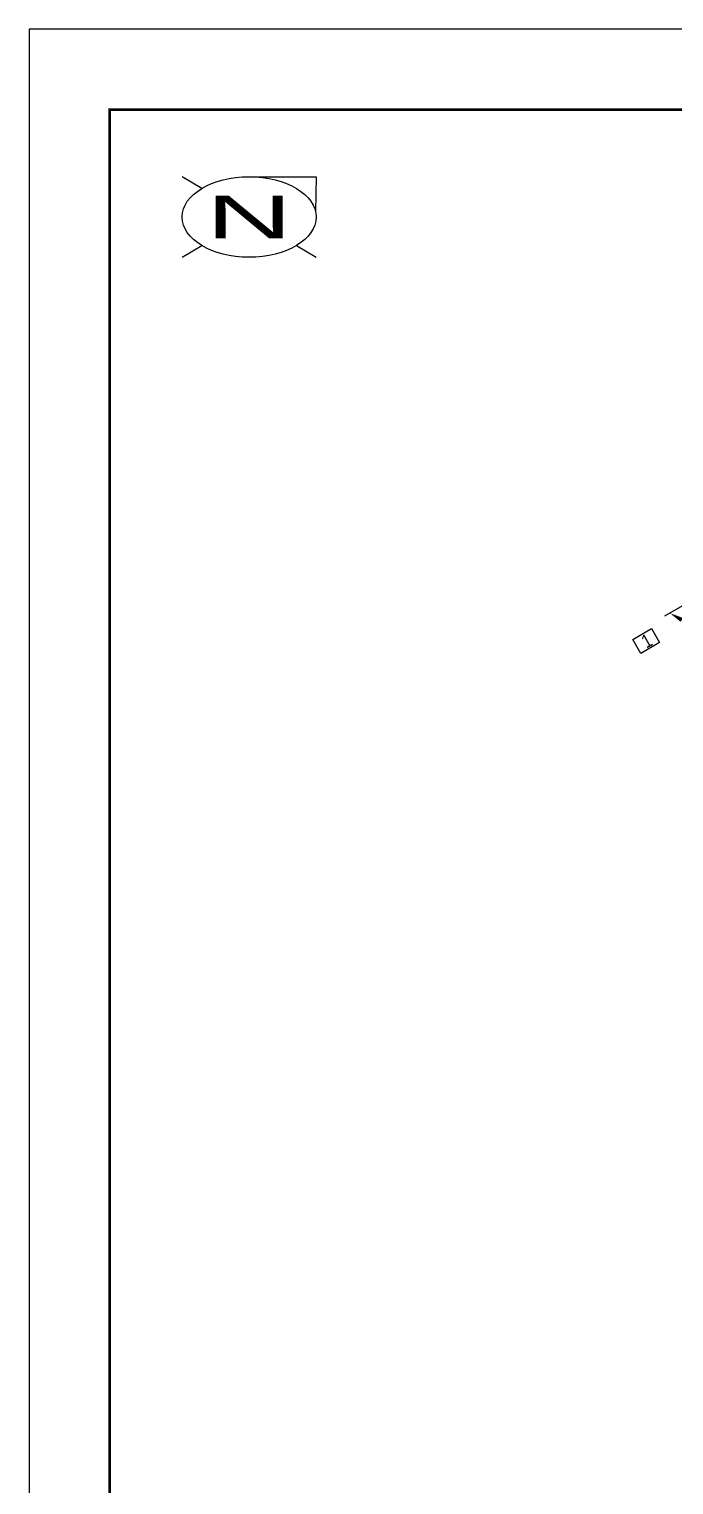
# Model space of a CAD drawing. Header units: millimetres. Extents: x 0 to 594, y 0 to 420.
# Drawn here: x 0 to 120.2, y 148.8 to 420 of the extents above; entities that cross this region are included whole.
import ezdxf
from ezdxf.enums import TextEntityAlignment as Align

# ---------------------------------------------------------------- set-up
doc = ezdxf.new("R2010")
doc.units = ezdxf.units.MM
doc.header["$LTSCALE"] = 0.25
doc.layers.add('주석', color=7, linetype='Continuous')
doc.layers.add('치수', color=1, linetype='Continuous')
doc.styles.add('AdskIsoAnnotation', font='arial.ttf', dxfattribs={"width": 0.8, "height": 1})
doc.styles.add('AdskIsoMetric', font='arial.ttf', dxfattribs={"width": 0.8, "height": 2.5})
doc.styles.add('AdskIsoMetric30', font='arial.ttf', dxfattribs={"width": 0.8, "oblique": 30, "height": 2.5})
doc.styles.get("Standard").update_dxf_attribs({"font": 'arial.ttf'})
doc.dimstyles.new('AdskIsoMetric', dxfattribs={"dimtxt": 2.5, "dimasz": 2.5, "dimexe": 1, "dimexo": 2, "dimgap": 0.8, "dimtad": 1, "dimdec": 0, "dimrnd": 1, "dimzin": 0, "dimdsep": 46, "dimtxsty": 'AdskIsoMetric', "dimcen": 0, "dimclrt": 7, "dimadec": 0, "dimazin": 0, "dimtfac": 1, "dimtdec": 0, "dimtmove": 1, "dimatfit": 3, "dimfxl": 0, "dimfrac": 2, "dimtolj": 1, "dimtzin": 0, "dimarcsym": 0})

# ---------------------------------------------------------------- blocks, each defined once
blk = doc.blocks.new('*D32')
at = {"layer": 'Defpoints', "color": 0}
for p in [(137.54, 321.66), (119.42, 311.2), (162.29, 311.45)]:
    blk.add_point(p, dxfattribs=at)
at = {"layer": '치수', "color": 0, "lineweight": -2}
for p, q in [((135.54, 320.5), (118.42, 310.62)), ((138.47, 300.2), (121.59, 309.95)), ((160.29, 310.3), (139.64, 298.37))]:
    blk.add_line(p, q, dxfattribs=at)
at = {"layer": '치수', "color": 0}
for points in [[(121.8, 310.31), (121.38, 309.59), (119.42, 311.2)], [(138.68, 300.56), (138.26, 299.84), (140.64, 298.95)]]:
    blk.add_solid(points, dxfattribs=at)
at = {"layer": '치수', "color": 7, "insert": (132.3, 306.38), "char_height": 2.5, "attachment_point": 5, "rotation": 330, "style": 'AdskIsoMetric30'}
blk.add_mtext('\\A1;2735', dxfattribs=at)
blk = doc.blocks.new('AnnoRect')
at = {"color": 0, "linetype": 'ByBlock', "lineweight": -2}
blk.add_wipeout([(-0.81, -0.6), (-0.81, 0.6), (0.81, 0.6), (0.81, -0.6)], dxfattribs=at)
blk.add_lwpolyline([(-0.81, -0.6), (-0.81, 0.6), (0.81, 0.6), (0.81, -0.6)], close=True, dxfattribs=at)
at = {"color": 0, "linetype": 'ByBlock', "lineweight": -2, "style": 'AdskIsoAnnotation', "width": 0.8}
blk.add_attdef('XX', text='', height=1, dxfattribs=at).set_placement((0, 0), align=Align.MIDDLE_CENTER)

msp = doc.modelspace()

# ---------------------------------------------------------------- linework, layer by layer
at = {"color": 0, "linetype": 'ByBlock', "lineweight": 25}
for p, q in [((32.1612, 390.3033), (28.5, 392.5)), ((42, 392.476), (53.5, 392.5)), ((53.5, 392.5), (53.3884, 386)), ((28.5, 377.5), (32.1612, 379.6967)), ((49.8388, 379.6967), (53.5, 377.5))]:
    msp.add_line(p, q, dxfattribs=at)
at = {"color": 0, "linetype": 'ByBlock', "lineweight": -2}
msp.add_line((41, 385), (41, 385), dxfattribs=at)
msp.add_line((41, 385), (41, 385), dxfattribs=at)
msp.add_line((41, 385), (41, 385), dxfattribs=at)
msp.add_line((41, 385), (41, 385), dxfattribs=at)
msp.add_line((41, 385), (41, 385), dxfattribs=at)
at = {"color": 0, "linetype": 'ByBlock', "lineweight": 25}
msp.add_ellipse((41, 385), major_axis=(12.5, 0), ratio=0.6, dxfattribs=at)

# ---------------------------------------------------------------- texts
at = {"color": 0, "linetype": 'ByBlock', "lineweight": 40, "width": 2}
msp.add_text('N', height=8, dxfattribs=at).set_placement((41, 385), align=Align.MIDDLE_CENTER)

# ---------------------------------------------------------------- dimensions: what is measured, and where the dimension line sits
at = {"layer": '치수'}
dim = msp.add_linear_dim(base=(119.4225, 311.1981), p1=(162.2864, 311.4507), p2=(137.5376, 321.6569), angle=150, text='2735', dimstyle='AdskIsoMetric', override={"dimtad": 0, "dimlfac": 103.060302, "dimtxsty": 'AdskIsoMetric30', "dimse1": 0, "dimse2": 0, "dimsd1": 0, "dimsd2": 0, "dimtmove": 1}, dxfattribs=at)
dim.commit()
dim.dimension.update_dxf_attribs({"geometry": '*D32', "text_midpoint": (132.2954, 306.3829), "dimtype": 160})

# ---------------------------------------------------------------- next in the draw order: block references
at = {"layer": '주석'}
ref = msp.add_blockref('AnnoRect', (115, 306), dxfattribs=dict(at, xscale=2.500000000000001, yscale=2.500000000000001, zscale=2.500000000000001, rotation=29.9999999994162))
ref.add_attrib('XX_001', '1', (115.0451, 304.5767), dxfattribs={"layer": '0', "color": 0, "linetype": 'ByBlock', "lineweight": -2, "height": 2.5, "rotation": 30, "style": 'AdskIsoAnnotation', "width": 0.8})

# ---------------------------------------------------------------- next in the draw order: linework, layer by layer
msp.add_lwpolyline([(0, 0), (594, 0), (594, 420), (0, 420)], close=True)
at = {"const_width": 0.5}
msp.add_lwpolyline([(15, 15), (579, 15), (579, 405), (15, 405)], close=True, dxfattribs=at)

doc.saveas('drawing.dxf')
